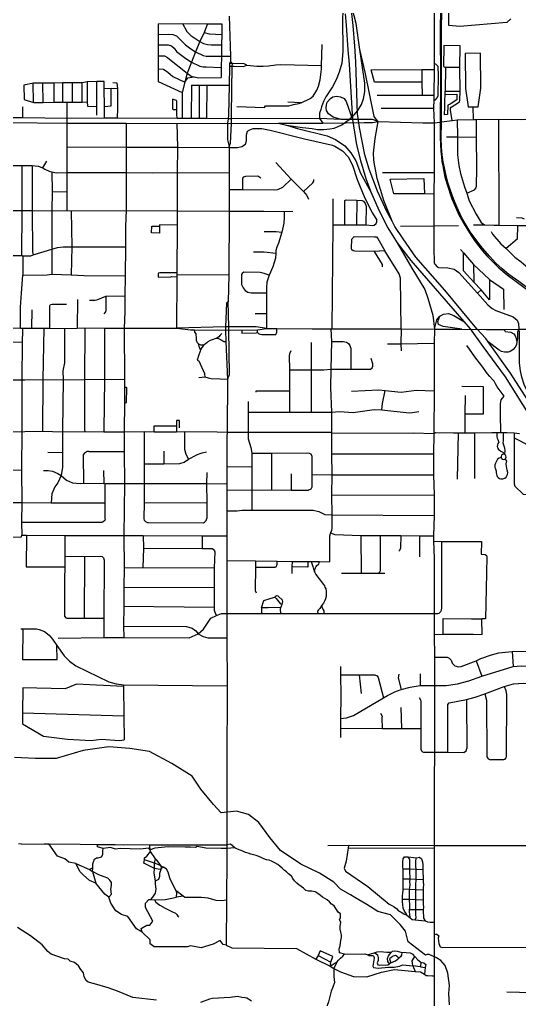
# Model space of a CAD drawing. Header units: millimetres. Extents: x 355 to 584, y 105 to 363.
# Drawn here: x 472.4 to 511, y 215.3 to 291 of the extents above; entities that cross this region are included whole.
import ezdxf

# ---------------------------------------------------------------- set-up
doc = ezdxf.new("R2010")
doc.units = ezdxf.units.MM
doc.header["$MEASUREMENT"] = 0

msp = doc.modelspace()

# ---------------------------------------------------------------- linework, layer by layer
at = {"color": 1, "true_color": 0xff0000}
for points in [[(504.393, 307.191), (504.393, 304.208), (504.405, 302.864), (504.405, 299.264), (504.4, 299.046), (504.405, 298.187), (504.387, 297.824), (504.382, 296.322), (504.405, 290.496), (504.405, 287.191), (504.393, 285.189), (504.387, 284.844), (504.377, 284.194), (504.405, 283.047), (504.405, 279.22), (504.393, 277.553), (504.393, 275.104), (504.399, 273.375)], [(515.371, 267.486), (510.955, 270.779), (510.186, 271.343), (509.668, 271.771), (509.188, 272.214), (508.708, 272.734), (508.151, 273.372), (507.719, 273.924), (507.201, 274.625), (506.812, 275.28), (506.538, 275.759), (506.206, 276.505), (505.909, 277.178), (505.65, 277.901), (505.482, 278.447), (505.342, 278.994), (505.203, 279.57), (505.117, 280.054), (505.044, 280.595), (504.987, 281.211), (504.958, 281.877), (504.976, 283.131), (504.981, 286.174), (505.017, 295.867)], [(501.372, 275.053), (501.181, 275.449), (500.772, 276.193), (500.046, 277.774), (499.398, 279.465), (499.066, 280.587), (498.639, 282.69), (498.497, 283.748), (498.355, 287.778), (498.284, 288.979), (498.149, 290.576), (497.963, 292.404), (497.644, 295.048)], [(497.41, 292.689), (497.327, 291.13), (497.375, 288.569), (497.28, 287.684), (497.075, 286.988), (496.853, 286.388), (496.552, 285.835), (496.047, 285.06), (495.858, 284.697), (495.715, 284.301), (495.652, 284.096), (495.572, 283.812), (495.557, 283.59), (495.553, 283.387), (495.806, 283.04)], [(499.066, 286.119), (498.681, 288.729), (498.386, 290.734), (497.963, 292.404)], [(504.896, 291.749), (504.885, 290.342), (504.898, 286.181), (504.888, 283.119), (504.888, 281.86), (504.905, 281.446), (504.935, 280.831), (504.976, 280.453), (505.021, 280.06), (505.077, 279.732), (505.16, 279.289), (505.223, 278.976), (505.318, 278.623), (505.411, 278.28), (505.783, 277.189), (506.331, 275.934), (506.723, 275.228), (506.932, 274.886), (507.271, 274.345), (507.485, 274.047), (507.773, 273.66), (508.161, 273.164), (508.494, 272.787), (508.971, 272.288), (509.425, 271.851), (510.068, 271.311), (515.208, 267.483)], [(510.327, 291.106), (510.025, 290.815), (506.404, 290.507), (505.549, 290.575), (505.554, 291.899)], [(488.585, 291.303), (488.681, 288.202), (488.698, 287.797)], [(497.537, 291.487), (497.615, 290.618), (497.746, 288.695), (497.853, 287.6), (498.101, 283.321), (498.417, 281.345), (498.716, 280.143), (499.143, 278.752), (499.522, 277.725), (500.139, 276.302), (500.851, 274.927), (501.562, 273.79), (502.605, 272.414), (506.716, 267.687), (507.188, 267.133), (508.184, 265.776), (509.913, 263.424), (512.583, 259.147)], [(483.094, 290.725), (484.98, 290.737), (486.915, 290.717), (488.023, 290.717)], [(483.094, 290.725), (483.094, 286.241)], [(486.915, 290.716), (486.659, 290.036), (486.323, 289.335), (485.978, 288.545), (485.681, 287.744), (485.345, 286.895), (485.168, 286.194), (484.961, 285.405), (484.947, 283.393)], [(484.98, 290.737), (485.305, 290.116), (485.632, 289.799), (486.323, 289.335), (486.59, 289.186), (486.906, 289.118), (487.203, 289.098), (487.995, 289.098)], [(488.023, 290.718), (488.008, 289.889), (487.995, 289.098), (487.981, 288.21), (487.965, 287.33), (487.953, 286.569)], [(483.094, 289.897), (483.903, 289.918), (484.229, 289.888), (484.506, 289.779), (484.753, 289.542), (485.207, 289.078), (485.632, 288.792), (485.978, 288.545), (486.57, 288.268), (486.817, 288.218), (487.981, 288.21), (488.681, 288.202)], [(486.659, 290.036), (487.034, 289.937), (488.009, 289.889)], [(483.094, 289.088), (483.863, 289.078), (484.13, 289.009), (484.328, 288.831), (484.516, 288.574), (485.237, 288.041), (485.681, 287.744), (486.323, 287.449), (486.58, 287.398), (486.798, 287.398), (487.966, 287.329)], [(489.175, 284.309), (491.3, 284.255), (491.389, 284.376), (492.998, 284.373), (493.197, 284.384), (493.555, 284.466), (493.954, 284.544), (494.148, 284.617), (494.831, 284.927), (495.061, 285.119), (495.361, 285.583), (495.474, 285.902), (495.603, 286.378), (495.721, 287.203), (495.724, 287.484), (495.77, 289.116)], [(500.099, 283.156), (499.916, 283.358), (499.787, 283.557), (499.098, 286.973), (498.681, 288.729)], [(505.797, 283.246), (505.687, 284.034), (505.69, 284.193), (505.739, 284.28), (506.296, 284.619), (506.37, 284.687), (506.396, 284.802), (506.416, 285.513), (506.405, 287.339), (506.427, 289.024), (505.154, 289.03), (505.148, 287.417), (505.289, 287.327)], [(483.094, 288.238), (483.587, 288.228), (483.814, 288.12), (483.973, 287.981), (485.345, 286.895), (485.652, 286.667), (485.869, 286.619), (486.205, 286.529), (487.953, 286.569)], [(507.048, 284.283), (507.427, 284.289), (507.819, 284.289), (508.017, 285.731), (508.003, 288.432), (506.824, 288.423), (506.836, 285.707), (507.047, 284.283)], [(483.094, 287.24), (483.508, 287.201), (483.834, 286.984), (484.229, 286.648), (485.168, 286.194)], [(488.698, 287.797), (488.615, 287.641), (488.619, 287.448), (488.577, 285.965), (488.529, 283.65), (488.501, 283.38), (488.467, 283.02), (488.446, 281.751), (488.579, 281.239)], [(488.578, 281.239), (488.688, 281.484), (488.761, 283.013), (488.758, 283.373), (488.767, 283.694), (488.823, 287.443), (488.837, 287.645), (488.697, 287.797)], [(489.955, 287.506), (489.744, 287.627), (488.838, 287.645), (488.615, 287.64)], [(488.619, 287.448), (488.823, 287.443), (488.96, 287.43), (489.701, 287.406), (489.955, 287.506)], [(489.955, 287.506), (490.732, 287.446), (491.207, 287.438), (491.62, 287.473), (492.197, 287.543), (492.581, 287.56), (495.723, 287.484)], [(499.545, 287.158), (503.468, 287.173), (504.405, 287.191)], [(503.477, 286.204), (499.82, 286.214), (499.545, 287.158)], [(503.468, 287.173), (503.477, 286.204), (503.485, 285.193)], [(504.387, 284.844), (504.519, 284.844), (504.642, 285.003), (504.731, 285.161), (504.75, 286.714), (504.728, 287.405), (504.548, 287.592), (504.405, 287.629)], [(506.405, 287.339), (505.289, 287.328), (505.261, 285.503), (506.006, 285.508), (506.416, 285.513)], [(485.168, 286.194), (485.335, 286.47), (485.395, 286.549), (485.543, 286.559), (485.869, 286.619)], [(478.943, 283.418), (478.949, 284.33), (478.921, 285.698), (478.921, 286.249), (478.36, 286.249), (477.602, 286.223), (477.221, 286.149), (476.476, 286.14), (475.718, 286.14), (475.029, 286.132), (474.2, 286.125), (473.457, 286.125), (472.724, 285.974), (472.74, 284.857), (473.471, 284.632), (474.215, 284.641), (475.029, 284.648), (476.042, 284.648), (476.49, 284.656), (477.221, 284.664), (477.614, 284.673)], [(473.471, 284.632), (473.456, 286.125)], [(474.215, 284.641), (474.199, 286.125)], [(475.029, 286.131), (475.029, 284.648)], [(475.718, 286.14), (475.718, 284.648)], [(476.49, 284.656), (476.476, 286.14)], [(477.221, 284.664), (477.221, 286.149)], [(477.602, 286.223), (477.614, 284.673), (477.64, 284.354), (478.372, 284.323)], [(478.373, 283.656), (478.373, 284.323), (478.361, 286.249)], [(479.954, 285.695), (479.464, 285.712), (478.921, 285.698)], [(478.949, 284.33), (479.479, 284.368), (479.463, 285.711)], [(479.595, 286.171), (479.91, 286.148), (479.954, 285.695), (479.97, 284.164), (479.936, 283.415)], [(483.094, 286.241), (484.961, 285.405)], [(485.678, 285.974), (485.654, 283.387)], [(485.678, 285.974), (486.859, 285.974), (488.577, 285.965)], [(486.269, 285.974), (486.277, 283.387)], [(486.859, 285.974), (486.845, 283.387)], [(496.369, 282.598), (496.695, 282.658), (497.007, 282.786), (497.28, 282.91), (497.864, 283.321), (498.228, 283.67), (498.512, 284.017), (498.797, 284.476), (498.956, 284.902), (499.05, 285.487), (499.066, 286.119)], [(484.515, 284.783), (484.203, 284.899)], [(484.203, 284.899), (484.213, 284.153)], [(497.231, 283.309), (496.616, 283.496), (496.252, 283.748), (496.11, 284.002), (496.078, 284.207), (496.095, 284.444), (496.158, 284.65), (496.41, 284.95), (496.6, 285.06), (496.901, 285.124), (497.185, 285.076), (497.454, 284.933), (497.627, 284.697), (498.101, 283.321)], [(500.008, 285.206), (503.486, 285.193), (504.393, 285.189)], [(505.271, 285.251), (506.173, 285.273), (506.166, 284.832), (505.665, 284.512), (505.464, 284.43), (505.455, 283.697), (505.228, 283.678), (505.225, 283.733), (505.237, 284.191), (505.249, 284.478), (505.242, 284.779), (505.271, 285.251), (505.261, 285.503)], [(472.641, 283.435), (472.641, 284.297)], [(476.042, 284.648), (476.042, 283.387), (476.05, 283.024), (476.054, 281.196), (476.054, 279.22), (476.042, 277.713), (476.042, 276.27)], [(484.213, 284.153), (484.287, 284.094), (484.544, 284.091)], [(484.544, 284.091), (484.534, 284.743), (484.515, 284.783)], [(484.554, 283.395), (484.549, 283.756), (484.543, 284.091)], [(494.148, 284.617), (493.107, 284.651)], [(500.325, 284.199), (504.377, 284.194)], [(507.447, 283.306), (507.427, 284.289)], [(497.536, 283.318), (497.231, 283.309), (495.554, 283.388), (488.758, 283.373), (488.501, 283.38), (486.845, 283.387), (485.654, 283.387), (484.947, 283.393), (484.554, 283.395), (479.935, 283.415), (478.943, 283.419), (476.042, 283.388), (472.641, 283.435), (464.655, 283.451)], [(500.099, 283.156), (503.534, 283.047), (504.405, 283.047), (504.889, 283.119), (504.976, 283.131), (505.797, 283.246), (506.204, 283.282), (507.447, 283.306), (507.67, 283.316), (509.379, 283.331), (511.151, 283.305), (512.554, 283.331), (513.497, 283.331), (513.854, 283.334), (515.898, 283.297), (517.106, 283.398), (519.732, 283.84), (520.325, 283.864)], [(509.379, 283.331), (509.409, 275.151)], [(448.786, 283.182), (451.046, 283.103), (452.161, 283.088), (453.306, 283.103), (457.858, 283.103), (460.135, 283.088), (464.655, 283.088), (465.809, 283.079), (466.93, 283.071), (468.175, 283.057), (468.274, 283.057), (471.135, 283.057), (471.482, 283.072), (476.05, 283.025), (480.618, 283.025), (484.549, 282.999), (488.467, 283.022), (488.761, 283.014), (492.361, 283.025)], [(480.618, 283.024), (480.635, 281.179), (480.621, 279.211), (480.621, 276.277), (480.564, 275.06), (480.564, 273.46), (480.551, 271.218), (480.522, 269.693), (480.522, 268.466), (480.481, 267.184)], [(484.549, 282.998), (484.582, 281.173), (484.569, 279.211), (484.569, 276.244), (484.562, 275.146), (484.54, 271.454), (484.54, 271.334), (484.54, 271.149), (484.514, 267.175)], [(488.581, 281.155), (489.233, 281.146), (489.564, 281.228), (489.839, 281.402), (489.921, 281.667), (489.931, 282.121), (490.005, 282.405), (490.191, 282.522), (490.442, 282.63), (491.101, 282.615), (491.747, 282.497), (494.389, 281.821), (496.553, 281.338), (496.749, 281.264), (497.325, 280.897), (497.762, 280.437), (498.111, 279.78), (498.478, 278.67), (499.067, 277.236), (499.658, 276.078), (499.98, 275.536)], [(492.361, 283.024), (495.806, 283.04), (497.593, 283.056)], [(492.361, 283.024), (493.012, 282.879), (494.245, 282.705), (494.997, 282.607), (495.401, 282.553), (495.885, 282.548), (496.369, 282.598)], [(493.012, 282.879), (493.85, 282.61), (496.158, 282.057), (496.806, 281.772), (497.517, 281.283), (497.991, 280.745), (498.355, 280.113), (498.734, 279.165), (499.522, 277.725)], [(498.968, 283.325), (497.536, 283.318)], [(497.593, 283.056), (499, 283.088)], [(500.099, 283.156), (499.649, 283.319), (498.968, 283.324)], [(499, 283.088), (499.663, 283.072), (500.099, 283.156)], [(501.181, 275.449), (500.518, 277.062), (500.26, 277.915), (500.024, 278.753), (499.916, 279.317), (499.811, 279.843), (499.768, 280.205), (499.744, 280.723), (499.856, 281.835), (500.099, 283.156)], [(506.204, 283.282), (506.232, 281.963), (506.232, 280.588), (506.332, 279.754), (506.457, 279.129), (506.753, 278.119), (506.935, 277.627), (507.132, 277.037), (507.665, 275.987), (508.044, 275.344), (508.311, 275.169)], [(507.67, 283.316), (507.665, 281.954), (507.694, 279.596), (507.665, 278.119)], [(505.376, 281.981), (506.232, 281.963), (507.665, 281.955)], [(476.054, 281.196), (480.635, 281.179), (484.582, 281.172), (488.581, 281.155)], [(488.578, 281.239), (488.581, 281.155), (488.575, 279.2), (488.593, 277.905), (488.574, 276.229), (488.546, 271.309), (488.517, 269.225)], [(471.49, 279.77), (472.577, 279.753), (472.657, 279.753), (473.372, 279.753), (473.82, 279.712), (474.199, 279.57), (474.342, 279.469), (474.691, 279.312), (474.889, 279.262), (475.24, 279.203), (476.054, 279.22), (480.621, 279.211), (482.645, 279.188), (484.569, 279.211), (488.574, 279.2)], [(472.577, 279.755), (472.58, 276.275), (472.539, 272.799)], [(473.372, 279.754), (473.372, 276.286), (473.386, 273.093), (473.441, 272.844)], [(474.199, 279.571), (474.509, 280.088)], [(492.2, 279.988), (493.377, 278.702), (494.32, 277.745), (494.585, 277.438), (494.712, 277.162)], [(474.889, 279.262), (474.916, 277.745), (474.874, 276.261), (474.889, 273.294), (474.874, 271.36)], [(489.64, 277.894), (489.64, 278.779), (489.725, 278.871), (489.873, 278.944), (490.802, 278.953), (491.031, 278.795)], [(500.43, 279.22), (504.405, 279.22)], [(488.593, 277.905), (489.64, 277.894), (492.114, 277.87), (492.339, 277.894), (492.73, 278.072), (493.377, 278.702)], [(494.32, 277.745), (495.037, 278.412), (495.119, 278.546), (495.114, 278.686)], [(503.619, 278.746), (503.676, 277.562), (501.297, 277.558), (501.021, 278.697), (503.619, 278.746)], [(506.935, 277.627), (507.539, 277.879), (507.665, 278.045), (507.665, 278.119)], [(474.916, 277.745), (476.042, 277.713)], [(504.393, 277.553), (503.676, 277.562)], [(496.581, 277.171), (496.581, 275.169), (496.524, 267.124)], [(497.509, 275.18), (497.529, 277.046), (497.627, 277.096), (498.437, 277.066), (498.862, 277.056), (498.961, 277.008), (499.08, 276.819), (499.158, 276.602), (499.149, 275.16)], [(498.438, 277.066), (498.418, 275.17)], [(471.474, 276.286), (472.579, 276.275), (472.719, 276.272), (473.372, 276.285), (474.874, 276.261), (476.042, 276.27), (476.391, 276.261), (480.621, 276.276), (484.569, 276.243), (488.573, 276.229), (491.271, 276.235), (492.829, 276.202), (493.489, 276.229)], [(476.391, 276.261), (476.434, 273.469), (476.391, 271.3)], [(492.829, 276.203), (492.843, 275.729), (492.815, 275.311), (492.661, 274.595), (492.394, 273.753), (492.254, 273.442), (492.197, 273.176), (492.197, 272.986), (492.156, 272.592), (491.958, 271.926), (491.664, 271.268), (491.497, 270.75), (491.455, 270.328), (491.467, 269.909), (491.467, 267.158)], [(483.213, 275.159), (483.21, 275.056), (483.198, 274.517), (482.585, 274.542), (482.605, 275.065), (483.21, 275.056)], [(484.562, 275.146), (483.213, 275.159)], [(496.581, 275.169), (497.509, 275.18), (498.418, 275.17), (499.149, 275.16), (499.685, 275.119), (499.784, 275.151), (499.938, 275.285), (499.98, 275.403), (499.98, 275.536)], [(512.799, 259.821), (510.317, 263.706), (508.584, 266.136), (508.396, 266.376), (507.722, 267.133), (505.236, 270.125), (503.002, 272.66), (502.02, 274.09), (501.372, 275.053)], [(501.822, 275.077), (504.393, 275.104), (506.302, 275.11)], [(507.455, 275.178), (508.311, 275.169), (509.047, 275.158), (509.409, 275.151), (510.854, 275.127), (511.248, 275.127), (513.145, 275.12), (514.007, 275.12), (514.263, 275.12), (515.128, 275.12), (515.308, 275.12), (516.17, 275.123), (517.106, 275.123), (520.282, 275.123)], [(510.854, 275.127), (510.841, 274.07), (509.966, 273.332)], [(511.397, 275.616), (511.208, 275.693), (510.776, 275.7)], [(491.285, 274.653), (492.226, 274.659), (492.661, 274.594)], [(501.877, 267.14), (501.822, 271.044), (501.71, 271.384), (500.601, 273.165), (499.791, 273.115), (498.3, 273.145), (498.161, 273.165), (498.053, 273.244), (498.043, 273.362), (498.062, 274.053), (498.131, 274.132), (498.171, 274.202), (498.24, 274.28), (499.82, 274.252), (499.952, 274.236), (500.057, 274.113), (500.6, 273.164)], [(508.82, 274.656), (508.918, 274.449), (509.561, 273.698), (509.966, 273.332), (510.647, 272.681), (511.141, 272.315), (511.674, 271.841), (512.03, 271.594)], [(501.562, 273.79), (502.684, 271.813), (503.684, 270.168), (503.932, 269.506), (504.311, 268.194), (504.435, 267.116)], [(471.474, 272.802), (472.538, 272.799), (472.641, 272.784)], [(472.641, 272.784), (473.273, 272.784), (473.441, 272.844), (474.889, 273.294), (475.325, 273.427), (475.759, 273.478), (476.434, 273.469), (480.564, 273.46)], [(472.641, 272.784), (472.641, 271.277)], [(490.469, 273.084), (491.298, 273.078), (492.197, 272.986)], [(499.791, 273.115), (500.393, 272.107), (500.403, 271.93)], [(504.399, 273.375), (504.405, 272.243), (504.462, 272.134), (504.66, 271.934), (504.757, 271.885), (505.484, 271.854), (505.967, 271.734), (506.328, 271.474), (507.764, 269.885), (508.552, 268.982), (508.904, 268.713), (509.182, 268.559), (510.53, 268.049), (510.827, 267.809), (510.924, 267.531), (510.951, 267.099)], [(506.457, 273.259), (506.681, 273.001), (507.455, 272.092), (508.69, 270.942), (509.773, 270.199), (509.788, 268.633)], [(508.69, 270.942), (508.69, 269.384), (508.044, 270.134), (507.483, 270.735), (506.681, 271.609), (506.681, 273.001)], [(507.455, 272.092), (507.483, 270.735)], [(472.461, 267.178), (472.474, 268.805), (472.533, 269.89), (472.641, 271.277)], [(472.641, 271.277), (474.524, 271.3), (474.874, 271.36), (476.391, 271.3), (477.347, 271.242), (480.552, 271.218)], [(484.54, 271.454), (483.215, 271.454), (483.123, 271.432), (483.095, 271.372), (483.095, 271.12), (484.065, 271.145), (484.157, 271.169), (484.538, 271.151)], [(484.539, 271.334), (488.545, 271.309)], [(491.664, 271.268), (491.298, 271.411), (490.975, 271.476), (489.725, 271.502), (489.584, 271.417), (489.529, 271.342), (489.529, 270.566), (489.668, 270.292), (489.823, 270.092), (490.035, 269.974), (490.272, 269.918), (491.467, 269.909)], [(507.764, 269.885), (508.044, 270.134)], [(474.726, 267.173), (474.73, 268.907), (474.785, 268.999), (474.913, 269.028), (476.027, 269.028)], [(476.87, 269.405), (476.849, 267.187)], [(477.797, 269.358), (478.232, 269.349), (478.443, 269.391), (479.061, 269.66), (480.522, 269.693)], [(479.061, 269.66), (479.061, 268.568), (479.019, 268.45), (478.891, 268.292)], [(488.517, 269.225), (488.377, 269.118), (488.311, 267.28)], [(488.567, 267.042), (488.57, 267.275), (488.517, 269.225)], [(473.334, 267.175), (473.37, 268.595)], [(490.582, 268.31), (491.467, 268.31)], [(504.435, 267.116), (504.628, 267.815), (504.865, 268.116), (505.149, 268.273), (505.528, 268.321), (505.924, 268.163), (506.716, 267.687)], [(506.545, 267.102), (505.123, 267.307), (504.759, 267.465), (504.711, 267.687), (504.865, 268.116)], [(471.18, 267.208), (472.461, 267.178), (472.612, 267.175), (474.257, 267.175), (474.726, 267.172), (475.859, 267.166), (476.849, 267.187), (477.432, 267.199), (478.949, 267.183), (480.481, 267.183), (484.512, 267.175)], [(472.612, 267.175), (472.612, 266.968), (472.598, 266.125), (472.57, 263.189), (472.557, 259.179), (472.542, 256.338), (472.542, 256.211), (472.557, 253.695), (472.542, 252.186), (472.557, 251.171)], [(474.257, 267.175), (474.199, 263.215), (474.172, 259.223)], [(475.859, 267.166), (475.859, 264.498), (475.745, 263.882), (475.759, 263.198), (475.718, 259.288), (475.718, 257.571)], [(477.432, 267.199), (477.417, 263.215), (477.417, 259.313), (477.422, 259.185)], [(478.949, 267.184), (478.949, 263.231), (478.907, 259.297), (478.904, 259.174)], [(480.481, 267.184), (480.494, 263.206)], [(488.311, 267.28), (484.512, 267.175)], [(484.512, 267.175), (485.621, 267.063), (485.904, 267.054), (488.302, 267.035), (488.567, 267.042)], [(486.371, 265.498), (486.273, 265.757), (486.206, 265.958), (486.138, 266.056), (486.066, 266.231), (486.058, 266.387), (486.036, 266.733), (485.937, 266.879), (485.904, 267.054)], [(488.004, 266.775), (487.893, 266.634), (487.789, 266.518), (487.703, 266.456), (487.614, 266.408), (487.552, 266.375), (487.261, 266.276), (487.108, 266.217), (486.945, 266.12), (486.853, 266.054), (486.648, 265.899), (486.562, 265.805), (486.466, 265.696), (486.399, 265.568), (486.371, 265.498), (486.337, 265.411), (486.221, 265.049), (486.134, 264.78), (486.12, 264.696), (486.268, 264.634)], [(488.311, 267.28), (488.302, 267.035), (488.328, 266.15), (488.466, 263.22)], [(491.467, 267.158), (490.669, 267.275), (488.57, 267.275), (488.311, 267.28)], [(488.466, 263.22), (488.604, 263.596), (488.567, 267.042)], [(488.567, 267.042), (489.56, 267.028), (490.768, 267.057), (491.467, 267.157)], [(489.56, 267.029), (489.563, 266.783), (490.657, 266.831), (490.765, 266.841)], [(490.765, 266.841), (490.854, 266.773), (490.955, 266.723), (491.118, 266.689), (492.182, 266.703), (492.247, 266.799), (492.264, 266.864), (492.264, 267.153)], [(490.765, 266.841), (490.768, 267.057)], [(491.467, 267.158), (492.264, 267.153), (494.999, 267.135), (496.441, 267.124), (496.524, 267.124), (501.877, 267.14), (504.435, 267.116)], [(496.441, 267.124), (496.482, 266.15), (496.441, 264.016), (496.399, 262.597), (496.482, 260.698), (496.482, 259.147)], [(501.877, 267.14), (501.849, 265.974), (501.873, 265.441)], [(504.435, 267.116), (504.405, 266.016), (504.405, 262.348), (504.393, 259.046), (504.377, 257.455), (504.365, 255.839), (504.405, 254.278), (504.405, 252.702), (504.365, 251.136), (504.375, 250.708), (504.405, 249.403), (504.405, 245.128), (504.419, 243.5), (504.435, 241.743), (504.435, 239.566)], [(504.435, 267.116), (504.687, 267.116), (506.545, 267.102)], [(506.545, 267.102), (508.469, 267.075)], [(508.469, 267.075), (509.828, 267.088), (510.951, 267.099), (510.852, 266.874), (510.855, 266.384), (510.807, 266.122)], [(509.828, 267.088), (509.899, 266.926), (510.339, 266.877), (510.566, 266.753), (510.669, 266.581), (510.746, 266.395), (510.807, 266.122), (510.766, 265.896), (510.672, 265.702), (510.53, 265.537), (510.34, 265.409), (510.132, 265.324), (509.852, 265.317), (509.617, 265.379), (509.449, 265.475), (508.584, 266.136)], [(510.951, 267.099), (512.344, 267.116), (514.085, 267.124), (517.782, 267.116), (520.337, 267.108)], [(512.799, 259.821), (511.371, 262.836), (511.189, 263.394), (511.087, 263.872), (511.01, 264.487), (511.016, 266.877), (510.951, 267.099)], [(464.576, 266.174), (465.551, 266.105), (466.713, 266.15), (467.607, 266.132), (468.664, 266.141), (469.637, 266.132), (470.603, 266.15), (471.578, 266.105), (472.598, 266.124)], [(486.206, 265.958), (486.379, 265.903), (486.515, 265.891), (486.648, 265.898)], [(487.614, 266.408), (487.749, 266.377), (487.873, 266.333), (487.977, 266.279), (488.086, 266.192), (488.145, 266.158), (488.328, 266.15)], [(494.924, 266.074), (494.924, 260.698)], [(496.482, 266.15), (497.382, 266.156)], [(497.382, 266.156), (497.649, 266.1), (497.789, 266), (497.916, 265.833), (497.971, 265.6), (497.971, 264.016)], [(500.809, 265.958), (501.85, 265.974), (504.405, 266.017)], [(493.349, 265.424), (493.252, 265.206), (493.222, 265.057), (493.237, 263.965), (493.237, 262.33), (493.252, 260.69)], [(509.556, 259.11), (509.55, 260.537), (509.55, 261.341), (509.563, 261.519), (509.597, 261.643), (509.683, 261.779), (509.832, 261.93), (509.292, 262.657), (509.143, 262.883), (509.039, 263.081), (508.941, 263.189), (508.708, 263.438), (508.527, 263.646), (508.094, 264.271), (507.571, 264.968), (507.137, 265.562), (506.936, 265.853)], [(486.72, 263.396), (486.698, 263.663), (486.268, 264.634)], [(493.237, 263.965), (494.924, 263.956), (495.892, 263.956), (496.441, 264.016), (497.971, 264.016), (499.504, 264.024), (499.628, 264.107), (499.685, 264.249), (499.685, 264.415), (499.545, 264.848)], [(471.559, 263.189), (472.804, 263.189), (474.199, 263.216), (475.759, 263.198), (477.417, 263.216), (478.949, 263.231), (480.494, 263.207)], [(480.494, 263.206), (480.492, 262.597), (480.487, 261.374), (480.481, 259.297), (480.478, 259.159)], [(488.466, 263.22), (487.883, 263.238), (487.192, 263.258), (486.984, 263.314), (486.72, 263.396), (486.468, 263.377), (486.251, 263.335)], [(488.466, 263.22), (488.433, 259.28), (488.433, 259.147)], [(480.488, 261.374), (480.658, 261.446), (480.689, 262.569), (480.648, 262.601), (480.492, 262.597)], [(490.681, 262.223), (490.681, 262.33), (493.237, 262.33)], [(498.029, 262.316), (500.135, 262.407), (500.641, 262.356), (501.877, 262.238), (503.03, 262.381), (504.405, 262.348)], [(500.374, 260.855), (500.416, 261.364), (500.641, 262.356)], [(506.814, 260.557), (508.222, 260.566), (508.225, 262.647), (506.549, 262.675)], [(490.062, 261.515), (490.062, 258.622), (490.26, 257.947), (490.342, 257.521), (490.342, 254.663), (490.329, 253.12)], [(506.803, 259.101), (506.814, 260.557), (506.825, 261.965)], [(490.062, 260.69), (493.252, 260.69), (494.924, 260.698), (496.482, 260.698), (497.115, 260.73), (498.153, 260.672), (499.784, 260.888), (500.374, 260.855), (502.496, 260.648), (502.735, 260.656), (503.24, 260.735)], [(484.754, 259.485), (484.747, 260.046), (484.517, 260.05), (484.514, 259.624), (484.512, 259.18)], [(455.599, 259.265), (456.597, 259.23), (457.536, 259.255), (457.811, 259.263), (458.591, 259.256), (459.351, 259.263), (459.553, 259.258), (460.573, 259.239), (461.497, 259.239), (462.582, 259.23), (463.618, 259.247), (464.562, 259.239), (465.645, 259.214), (466.656, 259.214), (467.653, 259.206), (468.595, 259.179), (469.635, 259.197), (470.561, 259.205), (471.639, 259.194), (472.557, 259.179)], [(472.557, 259.179), (472.789, 259.188), (474.172, 259.223), (475.718, 259.179)], [(475.718, 259.179), (477.422, 259.185), (478.905, 259.174), (480.479, 259.159), (482.021, 259.181), (482.781, 259.178), (483.578, 259.176), (484.513, 259.179), (485.13, 259.182)], [(480.479, 259.159), (480.482, 257.655), (480.495, 255.172), (480.44, 251.154), (480.482, 248.66), (480.452, 247.144), (480.452, 245.678), (480.424, 244.153), (480.452, 243.268)], [(482.021, 259.181), (482.026, 256.689), (482.026, 253.695), (481.984, 252.444), (482.026, 252.338), (482.111, 252.246), (482.266, 252.161), (482.349, 252.155)], [(482.781, 259.179), (482.791, 259.626), (484.515, 259.623)], [(485.13, 259.183), (485.13, 257.822), (485.227, 257.437), (485.439, 257.056)], [(485.13, 259.183), (487.647, 259.163), (488.433, 259.147), (490.062, 259.139), (496.482, 259.147)], [(488.433, 259.147), (488.404, 258.803), (488.4, 256.435), (488.39, 255.154), (488.394, 254.62), (488.405, 253.054), (488.405, 251.127)], [(496.482, 259.147), (496.482, 259.072)], [(504.393, 259.046), (504.517, 259.114), (505.899, 259.092), (506.261, 259.088), (506.803, 259.101), (507.53, 259.096), (508.884, 259.105), (509.264, 259.108), (509.556, 259.111), (509.752, 259.114), (510.025, 259.116), (510.58, 259.092), (510.602, 259.089), (511, 259.027)], [(507.53, 259.097), (507.539, 256.269), (507.528, 255.559)], [(509.264, 259.108), (509.255, 258.891), (509.264, 258.781), (509.282, 258.678), (509.326, 258.566), (509.381, 258.427), (509.403, 258.376), (509.329, 258.265), (509.297, 258.151), (509.292, 258.045), (509.306, 257.969), (509.332, 257.875), (509.383, 257.808), (509.467, 257.738), (509.539, 257.684), (509.623, 257.64), (509.855, 257.505)], [(509.752, 259.112), (509.744, 258.479), (509.727, 258.304), (509.81, 258.092), (509.858, 257.924), (509.863, 257.717), (509.866, 257.615), (509.856, 257.505), (509.839, 257.423)], [(496.482, 259.072), (496.496, 257.464), (496.512, 255.854), (496.496, 254.295), (496.512, 252.738), (496.512, 251.71), (496.482, 251.529), (496.399, 251.361), (496.342, 251.103), (496.329, 249.128)], [(496.482, 259.072), (502.833, 259.081), (504.393, 259.046)], [(506.261, 259.088), (506.195, 255.509)], [(510.602, 259.088), (510.605, 258.691), (510.607, 258.363), (510.607, 255.143), (510.661, 254.96), (511.289, 254.348), (513.175, 254.329), (513.545, 254.333), (514.148, 254.877), (514.541, 255.137)], [(513.03, 256.669), (512.65, 257.208), (512.245, 257.657), (511.885, 258.013), (511.075, 258.438), (510.784, 258.596), (510.604, 258.691)], [(474.567, 257.597), (475.718, 257.571)], [(477.754, 257.655), (477.614, 257.639), (477.374, 257.488), (477.305, 257.379), (477.319, 255.187)], [(477.754, 257.655), (480.481, 257.655)], [(482.026, 256.689), (483.544, 256.68), (484.766, 256.712), (485.104, 256.83), (485.44, 257.056), (486.03, 257.372), (486.061, 257.386), (486.508, 257.555), (486.845, 257.613)], [(483.544, 257.68), (483.544, 256.68)], [(475.718, 257.571), (475.704, 256.431), (475.619, 255.779), (475.353, 255.214), (475.128, 254.921), (474.888, 254.37), (474.833, 253.688)], [(490.342, 257.521), (491.859, 257.521), (494.669, 257.539)], [(491.859, 257.521), (491.859, 254.68)], [(494.669, 257.539), (494.769, 257.53), (494.881, 257.471), (494.964, 257.296), (494.964, 254.888), (494.881, 254.722), (494.712, 254.645)], [(496.496, 257.464), (504.377, 257.455)], [(509.581, 257.178), (509.44, 257.126), (509.322, 257.049), (509.255, 256.951), (509.144, 256.744), (509.101, 256.623), (509.093, 256.487), (509.099, 256.398), (509.144, 256.294), (509.198, 256.129), (509.213, 255.988), (509.25, 255.802), (509.292, 255.719), (509.359, 255.637), (509.457, 255.565), (509.569, 255.526), (509.722, 255.538), (509.868, 255.593), (509.971, 255.667), (510.033, 255.753), (510.082, 255.862), (510.099, 256.015), (510.067, 256.21), (510.003, 256.516), (509.986, 256.657), (510.013, 256.842), (510.021, 256.921), (509.971, 256.983), (509.899, 257.084)], [(509.838, 257.423), (509.762, 257.43), (509.685, 257.415), (509.625, 257.359), (509.583, 257.264), (509.58, 257.178), (509.64, 257.084), (509.741, 257.039), (509.869, 257.055), (509.941, 257.126), (509.98, 257.22), (509.961, 257.304), (509.919, 257.358), (509.875, 257.405), (509.837, 257.423)], [(448.575, 256.304), (452.55, 256.289), (456.555, 256.262), (461.162, 256.229), (464.549, 256.229), (468.609, 256.238), (472.543, 256.211)], [(474.254, 256.171), (474.594, 256.179), (474.946, 256.113), (475.338, 255.955), (475.619, 255.779), (476.012, 255.43), (476.49, 255.228), (477.08, 255.163), (477.319, 255.187), (478.891, 255.179)], [(478.864, 256.171), (478.892, 255.179)], [(490.342, 256.467), (488.4, 256.435)], [(486.849, 256.033), (486.845, 255.163), (486.859, 253.67), (486.859, 252.478)], [(493.377, 255.922), (493.377, 254.663)], [(494.964, 255.862), (496.512, 255.854), (504.365, 255.839)], [(478.976, 255.179), (478.976, 252.471), (479.004, 252.412), (478.976, 252.32), (478.852, 252.204), (478.767, 252.179)], [(478.976, 255.179), (480.494, 255.172), (482.026, 255.172), (486.845, 255.163), (488.39, 255.155)], [(490.342, 254.663), (488.394, 254.62)], [(490.342, 254.663), (491.859, 254.68), (493.377, 254.663), (494.712, 254.645)], [(496.496, 254.295), (504.405, 254.278)], [(464.549, 253.721), (468.595, 253.704), (472.557, 253.695)], [(472.557, 253.695), (474.833, 253.688), (478.976, 253.67)], [(482.026, 253.695), (486.859, 253.67)], [(488.405, 253.054), (489.191, 253.061), (489.571, 253.105), (490.329, 253.12), (495.064, 253.105), (495.498, 253.013), (495.963, 252.771), (496.512, 252.738), (504.405, 252.702)], [(482.349, 252.155), (486.591, 252.137), (486.676, 252.17), (486.802, 252.32), (486.859, 252.478)], [(472.543, 252.186), (478.767, 252.179)], [(464.827, 251.137), (468.579, 251.036), (471.082, 251.02), (472.543, 251.044), (472.557, 251.171)], [(472.557, 251.171), (472.94, 251.182), (475.899, 251.162), (480.439, 251.154), (481.942, 251.145), (486.508, 251.136), (488.405, 251.127)], [(472.94, 251.182), (472.91, 248.716), (475.881, 248.716)], [(475.899, 251.162), (475.899, 249.561), (475.881, 248.716), (475.875, 247.778), (475.872, 246.111), (475.863, 245.377), (475.859, 245.017)], [(481.942, 251.145), (481.97, 250.17), (481.927, 248.686)], [(486.508, 251.136), (486.508, 250.153)], [(488.405, 251.127), (488.405, 249.22), (488.39, 245.119), (488.405, 243.244)], [(496.399, 251.361), (496.735, 251.219), (498.745, 251.162), (500.234, 251.154), (501.835, 251.162), (503.297, 251.136), (504.365, 251.136)], [(498.745, 251.162), (498.773, 248.245)], [(500.234, 251.154), (500.248, 248.477), (500.22, 248.337), (500.108, 248.245)], [(501.835, 251.162), (501.822, 250.179), (501.737, 249.987), (501.68, 249.945)], [(503.297, 251.136), (503.297, 249.504)], [(481.969, 250.17), (486.508, 250.153), (487.267, 250.137), (487.337, 250.103), (487.45, 249.97), (487.477, 249.878)], [(504.375, 250.708), (505.005, 250.698), (506.317, 250.695), (508.065, 250.676), (508.052, 249.701), (508.348, 249.691), (508.467, 249.607), (508.492, 249.498), (508.428, 247.024), (508.374, 244.702), (508.091, 244.712)], [(504.405, 245.128), (504.709, 245.124), (504.813, 245.153), (504.926, 245.28), (504.985, 245.383), (505.007, 245.556), (505.007, 245.796), (505.004, 246.865), (505.001, 248.078), (504.997, 249.461), (505.001, 249.977), (505.004, 250.698)], [(475.899, 249.561), (477.398, 249.538), (478.668, 249.552)], [(477.398, 249.538), (477.374, 244.768)], [(478.668, 249.552), (478.767, 249.519), (478.864, 249.427), (478.921, 249.253), (478.891, 244.752), (478.891, 243.268)], [(487.477, 249.878), (487.434, 248.66), (487.422, 247.126), (487.434, 245.618), (487.434, 245.37), (487.505, 245.144), (487.604, 244.977)], [(480.481, 248.66), (481.926, 248.686), (487.434, 248.66)], [(488.405, 249.22), (490.609, 249.185), (492.286, 249.158), (493.438, 249.144), (494.663, 249.134), (494.917, 249.134), (495.569, 249.13), (496.329, 249.128)], [(490.609, 248.707), (490.599, 246.895), (490.679, 246.717)], [(490.609, 249.185), (490.609, 248.707), (492.148, 248.693), (492.232, 248.755), (492.274, 248.848), (492.281, 248.934), (492.286, 249.158)], [(493.438, 249.144), (493.422, 248.727), (493.42, 248.203)], [(494.663, 249.134), (494.666, 248.713), (493.511, 248.723), (493.423, 248.727)], [(494.917, 249.134), (494.984, 248.917), (495.042, 248.745), (495.099, 248.544), (495.139, 248.438), (495.169, 248.371), (495.186, 248.337), (495.289, 248.134), (495.874, 247.364), (495.934, 247.251), (495.983, 247.156), (496.037, 247.026), (496.073, 246.821), (496.085, 246.697), (496.085, 246.588), (496.067, 246.435), (496.021, 246.248), (495.954, 246.072), (495.868, 245.924), (495.751, 245.754), (495.599, 245.519), (495.492, 245.4), (495.416, 245.302), (495.419, 245.122)], [(495.186, 248.337), (495.211, 248.528), (495.247, 248.648), (495.297, 248.747), (495.356, 248.833), (495.465, 248.917), (495.519, 248.942), (495.569, 249.131)], [(497.255, 248.245), (500.108, 248.245), (500.614, 248.237)], [(480.451, 247.144), (487.422, 247.126)], [(491.077, 245.553), (491.27, 246.129), (491.748, 246.277), (491.997, 246.354), (492.118, 246.386)], [(492.564, 245.121), (492.551, 245.467), (492.573, 245.583), (492.638, 245.722), (492.664, 245.818), (492.728, 246.048), (492.692, 246.164), (492.365, 246.463), (492.247, 246.487), (492.118, 246.386), (492.202, 246.282), (492.534, 245.905), (492.664, 245.818)], [(480.451, 245.678), (487.434, 245.618)], [(492.573, 245.583), (491.585, 245.569), (491.077, 245.553), (491.074, 245.344), (491.084, 245.12)], [(495.751, 245.754), (495.751, 245.65), (495.766, 245.549), (495.806, 245.457), (495.897, 245.316), (495.894, 245.122)], [(475.375, 243.212), (478.891, 243.268), (480.451, 243.268), (485.485, 243.234), (486.198, 243.561), (486.592, 243.914), (487.173, 244.748), (487.604, 244.977), (487.983, 245.125), (488.39, 245.119), (491.084, 245.119), (492.564, 245.119), (495.418, 245.119), (495.894, 245.119), (504.405, 245.124)], [(475.859, 245.017), (475.859, 244.926), (475.957, 244.784), (476.054, 244.761), (477.374, 244.768), (478.891, 244.751)], [(504.419, 243.5), (505.118, 243.514), (505.124, 244.729), (507.297, 244.702), (508.092, 244.712)], [(505.118, 243.514), (507.462, 243.511), (508.117, 243.503), (508.091, 244.711)], [(472.483, 243.944), (473.7, 243.944), (473.905, 243.896), (474.316, 243.722), (474.679, 243.438), (474.933, 243.137), (475.283, 242.638), (475.833, 241.857), (476.26, 241.43), (476.734, 241.083), (479.278, 239.834), (479.848, 239.676), (480.417, 239.597), (488.433, 239.525)], [(472.641, 243.944), (472.625, 241.572), (475.296, 241.557), (475.283, 242.638)], [(480.424, 244.153), (485.286, 244.118), (485.72, 243.993), (486.016, 243.786), (486.198, 243.561), (486.563, 243.344), (486.942, 243.235), (488.405, 243.244)], [(488.405, 243.244), (488.433, 239.525), (488.405, 233.383), (488.405, 227.224)], [(504.435, 241.743), (505.431, 241.743), (505.586, 241.668), (505.728, 241.508), (505.811, 241.283), (506.008, 241.085), (506.289, 241.002), (506.514, 241.034), (507.652, 241.468), (508.017, 241.635), (508.846, 241.926), (509.409, 242.068), (510.447, 242.175), (511.838, 242.211), (512.456, 242.302), (512.808, 242.409), (513.313, 242.634)], [(510.447, 242.175), (510.532, 241.025)], [(497.171, 241.025), (497.171, 240.384), (497.199, 238.793), (497.171, 236.993), (497.171, 235.524)], [(504.435, 239.566), (505.349, 239.566), (506.232, 239.684), (507.103, 239.91), (508.101, 240.286), (510.532, 241.025), (511.136, 241.076), (511.81, 241.059), (512.344, 240.994), (513.552, 240.76)], [(507.652, 241.468), (508.101, 240.286)], [(497.171, 240.384), (498.633, 240.368), (499.841, 240.377), (500.008, 240.291), (500.08, 240.168), (500.515, 238.6)], [(498.633, 240.368), (498.773, 238.926)], [(501.68, 240.425), (501.638, 240.135), (501.877, 239.252)], [(503.325, 240.451), (503.339, 239.566)], [(480.418, 239.47), (476.781, 239.66), (475.928, 239.296), (472.641, 239.375), (472.619, 237.447), (472.609, 236.577), (474.237, 235.629), (476.102, 235.392), (477.936, 235.314), (478.694, 235.409), (480.101, 235.297), (480.48, 235.345)], [(480.417, 239.597), (480.417, 239.47), (480.451, 237.21), (480.479, 235.345)], [(497.171, 236.993), (497.649, 237.049), (498.183, 237.242), (500.515, 238.6), (500.809, 238.775), (501.389, 239.06), (501.597, 239.151), (501.877, 239.252), (502.566, 239.434), (503.339, 239.566), (504.435, 239.566)], [(504.435, 239.566), (504.448, 234.408), (504.429, 232.207), (504.405, 227.182), (504.405, 226.973), (504.408, 221.252), (504.405, 220.427), (504.405, 219.277)], [(505.473, 234.392), (505.473, 238.092), (505.586, 238.225), (506.921, 238.459), (507.594, 238.651), (508.341, 238.918), (509.816, 239.477), (510.558, 239.693), (511.329, 239.743), (511.694, 239.719), (511.86, 239.541), (511.909, 239.361), (512.247, 238.6), (512.428, 238.334), (512.878, 237.908), (513.2, 237.718), (513.609, 237.534), (513.889, 237.451), (514.41, 237.401), (515.533, 237.425)], [(509.816, 239.477), (509.941, 239.167), (509.998, 238.843), (509.97, 234.007), (509.956, 233.949), (509.857, 233.842), (509.773, 233.809), (508.789, 233.809)], [(508.341, 238.918), (508.466, 238.408), (508.495, 234.04), (508.578, 233.884), (508.789, 233.809)], [(503.267, 238.633), (503.366, 238.45), (503.394, 238.308), (503.394, 236.226), (503.38, 234.632), (503.437, 234.49), (503.507, 234.434), (503.606, 234.408), (504.448, 234.408)], [(506.921, 238.459), (506.948, 234.692)], [(472.619, 237.447), (480.452, 237.21)], [(500.275, 237.416), (500.402, 237.182), (500.374, 237.058), (500.402, 236.241)], [(501.835, 237.858), (501.891, 236.241)], [(497.171, 236.259), (500.402, 236.241), (501.891, 236.241), (503.394, 236.226)], [(504.448, 234.408), (505.473, 234.392), (506.711, 234.383), (506.879, 234.508), (506.948, 234.692)], [(472.544, 227.275), (472.298, 227.323)], [(472.544, 227.275), (474.305, 227.305), (474.664, 227.301), (477.064, 227.276), (478.427, 227.261), (479.778, 227.248), (480.424, 227.242), (481.877, 227.248), (482.448, 227.245), (488.405, 227.223)], [(488.348, 219.485), (488.108, 219.521), (487.881, 219.828), (487.347, 219.549), (486.419, 219.275), (485.599, 219.413), (485.362, 219.354), (482.794, 219.344), (482.478, 219.581), (482.478, 219.888), (481.87, 220.493), (481.42, 220.744), (480.768, 221.692), (480.264, 221.851), (479.841, 222.14), (479.435, 222.723), (479.277, 223.197), (478.991, 223.414), (478.28, 224.283), (477.806, 224.481), (477.302, 224.916), (477.075, 225.153), (476.728, 225.795), (476.195, 225.894), (475.888, 226.16), (475.336, 226.368), (474.664, 227.301)], [(496.378, 217.841), (496.697, 218.061), (496.902, 218.152), (497.023, 218.329), (497.181, 218.46), (497.366, 218.634), (497.504, 218.777), (497.107, 218.882), (497.088, 219.184), (497.153, 219.42), (497.17, 219.648), (497.207, 219.846), (497.255, 220.062), (497.268, 220.278), (497.217, 220.484), (497.167, 220.702), (497.167, 220.926), (497.21, 221.261), (497.093, 221.431), (497.187, 221.608), (497.191, 221.888), (497.009, 222.038), (496.831, 222.3), (496.693, 222.506), (496.491, 222.641), (496.327, 222.824), (496.161, 222.973), (495.967, 223.075), (495.789, 223.178), (495.632, 223.315), (495.439, 223.463), (495.227, 223.596), (494.969, 223.648), (494.716, 223.648), (494.504, 223.703), (494.336, 223.874), (494.144, 224.016), (493.97, 224.135), (493.81, 224.265), (493.637, 224.445), (493.507, 224.633), (493.391, 224.81), (493.174, 224.98), (493, 225.137), (492.843, 225.267), (492.677, 225.419), (492.511, 225.551), (492.346, 225.702), (492.122, 225.845), (491.903, 225.944), (491.667, 226.046), (491.463, 226.083), (491.262, 226.149), (491.063, 226.25), (490.876, 226.331), (490.673, 226.406), (490.462, 226.467), (490.252, 226.506), (490.051, 226.584), (489.854, 226.644), (489.643, 226.746), (489.437, 226.83), (489.228, 226.899), (489.022, 227.008), (488.833, 227.154), (488.676, 227.283), (488.405, 227.223)], [(479.277, 223.197), (479.494, 223.424), (479.435, 223.799), (479.493, 224.083), (479.493, 224.313), (479.374, 224.498), (479.207, 224.669), (478.92, 224.748), (478.516, 224.906), (478.032, 225.163), (478.05, 225.447), (478.05, 225.756), (478.188, 226.138), (478.347, 226.24), (478.475, 226.22), (478.731, 226.308), (478.82, 226.493), (478.83, 226.75), (478.839, 226.941), (478.425, 227.069), (478.425, 227.262)], [(489.023, 227.009), (488.403, 226.957), (487.96, 226.949), (486.774, 226.977), (486.123, 227.099), (485.984, 227.04), (485.59, 227.049), (485.174, 227.059), (483.86, 227.079), (482.834, 226.98), (482.486, 226.859), (482.388, 226.98), (481.707, 226.889), (480.166, 226.941), (479.811, 226.911), (479.415, 227.029), (478.842, 226.941)], [(481.87, 220.493), (481.775, 220.754), (482.231, 221.021), (482.448, 221.031), (482.675, 221.327), (482.131, 222.394), (482.123, 222.713), (482.369, 223.008), (482.526, 222.999), (482.804, 222.98), (483.653, 223.016), (484.512, 223.195), (484.543, 223.532), (484.493, 223.681), (484.029, 224.589), (483.871, 225.123), (483.732, 225.34), (483.55, 225.489), (483.328, 225.597), (483.179, 225.824), (483, 226.059), (482.882, 226.16), (482.507, 226.714), (482.487, 226.859), (482.448, 227.138), (482.448, 227.246)], [(483.55, 225.489), (483.356, 225.427), (483.258, 225.32), (482.814, 225.41), (481.994, 225.804), (482.052, 226.079), (482.052, 226.23), (482.219, 226.365), (482.506, 226.714)], [(488.405, 227.224), (488.405, 227.048), (488.405, 226.957), (488.402, 226.228), (488.377, 222.967), (488.35, 219.485)], [(496.208, 227.192), (497.803, 227.196), (504.405, 227.182), (510.237, 227.191), (520.371, 227.191)], [(497.803, 227.195), (497.774, 226.997), (497.627, 225.971), (497.467, 225.423), (497.575, 225.186), (499.29, 224.017), (500.948, 222.634), (501.136, 222.537), (501.34, 222.437), (501.511, 222.304), (501.67, 222.14), (501.856, 222.03), (502.076, 221.888), (502.295, 221.798)], [(497.774, 226.997), (504.405, 226.973)], [(504.876, 219.353), (505.087, 219.292), (511.881, 219.324), (512.06, 219.46), (512.196, 219.632), (512.253, 220.073), (512.48, 221.853), (512.483, 222.667), (512.488, 224.571), (512.557, 224.945), (512.469, 225.647), (512.459, 226.22), (512.611, 227.191)], [(476.728, 225.795), (477.804, 225.338), (478.033, 225.163), (478.28, 224.283)], [(483.328, 225.597), (483.149, 225.696), (482.814, 225.814), (482.052, 226.079)], [(482.892, 224.452), (482.793, 225.051), (482.814, 225.41), (482.814, 225.814), (482.882, 226.16)], [(502.295, 221.798), (502.252, 221.916), (502.117, 222.102), (502.019, 222.335), (501.986, 222.591), (501.977, 222.854), (501.977, 223.007), (501.977, 223.066), (501.98, 223.279), (501.994, 223.497), (502.013, 223.725), (502.018, 223.802), (502.028, 223.961), (502.028, 224.178), (502.024, 224.391), (502.02, 224.578), (502.02, 224.605), (502.033, 224.824), (502.03, 225.045), (502.018, 225.272), (502.031, 225.356), (502.002, 225.492), (501.999, 225.711), (502.008, 225.929), (502.019, 226.139), (502.125, 226.297), (502.38, 226.302), (502.512, 226.101), (502.517, 225.895), (502.517, 225.689), (502.523, 225.475), (502.52, 225.344), (502.517, 225.205), (502.52, 225.005), (502.537, 224.801), (502.533, 224.602), (502.53, 224.569), (502.519, 224.407), (502.527, 224.142), (502.501, 223.94), (502.484, 223.778), (502.48, 223.729), (502.483, 223.516), (502.495, 223.3), (502.498, 223.085), (502.498, 222.998), (502.498, 222.872), (502.522, 222.664), (502.517, 222.463), (502.501, 222.257), (502.498, 222.223), (502.485, 222.054), (502.507, 221.84), (502.53, 221.627), (502.709, 221.469), (502.957, 221.444), (503.019, 221.621), (503.001, 221.822), (503.001, 222.033), (503.004, 222.207), (503.004, 222.256), (503.004, 222.481), (502.995, 222.698), (503.003, 222.913), (503.003, 222.973), (503.007, 223.128), (503.01, 223.347), (503.007, 223.57), (503.001, 223.754), (503.001, 223.794), (503.001, 224.015), (503.009, 224.236), (503.019, 224.45), (503.022, 224.543), (503.025, 224.674), (503.022, 224.913), (503.022, 225.157), (503.019, 225.324), (503.019, 225.365), (503.012, 225.576), (503.008, 225.796), (503.003, 226.011), (503.05, 226.218), (503.283, 226.269), (503.447, 226.163), (503.522, 225.91), (503.543, 225.7), (503.549, 225.481), (503.549, 225.305), (503.549, 225.251), (503.553, 225.031), (503.56, 224.801), (503.571, 224.586), (503.571, 224.524), (503.571, 224.366), (503.581, 224.15), (503.576, 223.928), (503.58, 223.729), (503.58, 223.686), (503.569, 223.462), (503.564, 223.267), (503.577, 223.068), (503.57, 222.958), (503.563, 222.859), (503.579, 222.644), (503.586, 222.422), (503.572, 222.206), (503.579, 221.989), (503.582, 221.773), (503.601, 221.558), (503.72, 221.354)], [(502.378, 226.301), (503.051, 226.218)], [(478.051, 225.447), (477.804, 225.338)], [(482.526, 222.999), (482.695, 223.195), (482.892, 223.5), (482.932, 223.809), (482.902, 224.183), (482.892, 224.452), (483.139, 224.57), (483.238, 224.816), (483.219, 225.053), (483.356, 225.427), (483.328, 225.597)], [(503.548, 225.305), (503.019, 225.323), (502.52, 225.343), (502.028, 225.355)], [(503.57, 224.524), (503.023, 224.543), (502.531, 224.568), (502.018, 224.578)], [(485.026, 223.257), (484.493, 223.681)], [(503.58, 223.728), (503.004, 223.754), (502.486, 223.778), (502.015, 223.802)], [(482.804, 222.98), (482.919, 222.812), (483.225, 222.581), (483.648, 222.337), (484.196, 222.06), (484.428, 221.961), (484.537, 221.853), (484.617, 221.711), (484.697, 221.671)], [(488.375, 222.967), (488.02, 222.91), (487.585, 222.94), (486.952, 223.108), (486.449, 223.157), (485.895, 223.167), (485.164, 223.167), (485.026, 223.256), (484.512, 223.195)], [(503.57, 222.958), (503.006, 222.973), (502.499, 222.998), (501.976, 223.007)], [(503.573, 222.206), (503.005, 222.206), (502.5, 222.221)], [(502.295, 221.798), (502.532, 221.627)], [(502.96, 221.444), (503.72, 221.354)], [(503.72, 221.354), (503.91, 221.277), (504.111, 221.251), (504.407, 221.251)], [(504.613, 220.328), (504.405, 220.276)], [(504.613, 220.328), (504.773, 220.199), (504.714, 220.026), (504.753, 219.822), (504.768, 219.596), (504.876, 219.353)], [(488.348, 219.485), (488.782, 219.266), (493.789, 219.216), (495.29, 218.393)], [(496.409, 217.986), (496.437, 218.174), (496.598, 218.594), (495.614, 219.038), (495.459, 218.665), (495.29, 218.393), (496.378, 217.841), (496.675, 217.684), (497.194, 217.406), (498.174, 217.061), (499.213, 217.019), (500.355, 217.386), (501.351, 217.588), (502.944, 217.446), (503.361, 217.404), (503.658, 217.244), (503.806, 217.141), (503.941, 217.123), (504.29, 217.105), (504.414, 217.105)], [(501.093, 218.914), (500.772, 218.9), (500.5, 218.944), (500.273, 218.969), (499.996, 218.939), (499.829, 218.88), (500.042, 218.742), (500.086, 218.494), (500.086, 218.3), (500.027, 218.115), (500.061, 217.966), (500.161, 217.922), (500.373, 217.962), (500.64, 217.926), (500.836, 217.949), (500.965, 218.035)], [(501.078, 218.119), (500.964, 218.035), (500.851, 218.202), (500.821, 218.443), (500.895, 218.646), (501.093, 218.914), (501.201, 219.007), (501.345, 219.046), (501.572, 219.018), (501.922, 218.904)], [(504.405, 219.277), (504.413, 217.622)], [(495.459, 218.665), (496.437, 218.174)], [(497.504, 218.777), (499.058, 218.806), (499.321, 218.742), (499.394, 218.683), (499.676, 218.667), (499.759, 218.593), (499.795, 218.48), (499.69, 217.848), (499.739, 217.756), (500.1, 217.689), (500.886, 217.769), (501.339, 217.776), (501.729, 217.856), (502.002, 217.961), (502.758, 217.888), (502.944, 217.445)], [(499.829, 218.88), (499.414, 218.767), (499.321, 218.742)], [(502.758, 217.888), (502.742, 218.093), (502.723, 218.263), (502.914, 218.597), (502.797, 218.744), (502.599, 218.853), (501.922, 218.904), (501.884, 218.702), (501.82, 218.583), (501.691, 218.48), (501.557, 218.613), (501.424, 218.683), (501.261, 218.637), (501.103, 218.524), (500.98, 218.42), (501.078, 218.119), (501.433, 218.27), (501.691, 218.48)], [(502.914, 218.597), (503.158, 218.346), (503.395, 218.163), (503.622, 218.099), (503.766, 217.98), (503.731, 217.747), (503.658, 217.244)], [(496.675, 217.684), (496.663, 217.428), (496.672, 217.062), (496.722, 216.598), (496.603, 216.223), (496.469, 215.925), (496.251, 215.105), (496.044, 214.532), (495.53, 213.989), (495.254, 213.782), (495.007, 213.693), (495.066, 213.416), (495.293, 213.09), (495.708, 212.665), (495.994, 212.191), (496.162, 211.796), (496.237, 211.253), (496.133, 210.985)], [(496.409, 217.986), (496.378, 217.841)], [(496.902, 218.152), (496.675, 217.684)], [(503.355, 217.813), (502.758, 217.888)], [(503.395, 218.163), (503.355, 217.813), (503.731, 217.747)], [(504.413, 217.622), (504.413, 217.105), (504.416, 215.93)], [(504.417, 215.93), (504.396, 210.951), (504.383, 210.73), (504.405, 203.359), (504.405, 201.781), (504.435, 200.697), (504.405, 199.73), (504.462, 195.313)], [(511.845, 215.872), (511.634, 215.803), (511.021, 215.823), (510.038, 215.837)]]:
    msp.add_lwpolyline(points, dxfattribs=at)
at = {"color": 4, "true_color": 0x00ffff}
for points in [[(505.612, 214.859), (505.538, 215.729), (505.598, 216.371), (505.484, 217.299), (505.279, 217.913), (504.921, 218.297), (504.61, 218.504), (504.03, 218.753), (503.869, 218.75), (503.759, 218.716), (502.401, 219.727), (502.195, 220.549), (501.8, 221.086), (501.057, 221.829), (500.061, 222.082), (499.207, 222.62), (498.291, 223.157), (497.943, 223.361), (497.184, 223.805), (496.663, 224.342), (495.557, 225.037), (494.118, 225.733), (492.554, 226.792), (491.731, 227.803), (490.863, 228.973), (490.072, 229.574), (489.14, 229.826), (487.953, 229.716), (487.385, 230.348), (486.389, 231.534), (485.725, 232.545), (484.161, 233.525), (482.438, 234.458), (480.904, 234.695), (479.277, 234.805), (477.317, 234.537), (475.23, 233.921), (473.619, 233.904), (472.007, 233.983)], [(482.962, 215.225), (481.144, 215.442), (479.959, 215.916), (479.245, 216.189), (478.19, 216.498), (477.696, 216.627), (477.549, 216.745), (477.39, 217.032), (477.328, 217.345), (477.113, 217.585), (476.936, 217.872), (476.639, 218.129), (476.314, 218.247), (476.155, 218.406), (475.859, 218.425), (474.822, 218.79), (474.575, 218.998), (474.15, 219.501), (473.249, 220.2), (472.222, 220.832)], [(490.316, 215.15), (490.089, 215.289), (489.941, 215.383), (489.826, 215.407), (489.57, 215.427), (489.225, 215.496), (488.661, 215.427), (487.299, 215.363), (487.062, 215.303), (486.359, 215.036)]]:
    msp.add_lwpolyline(points, dxfattribs=at)

doc.saveas('drawing.dxf')
